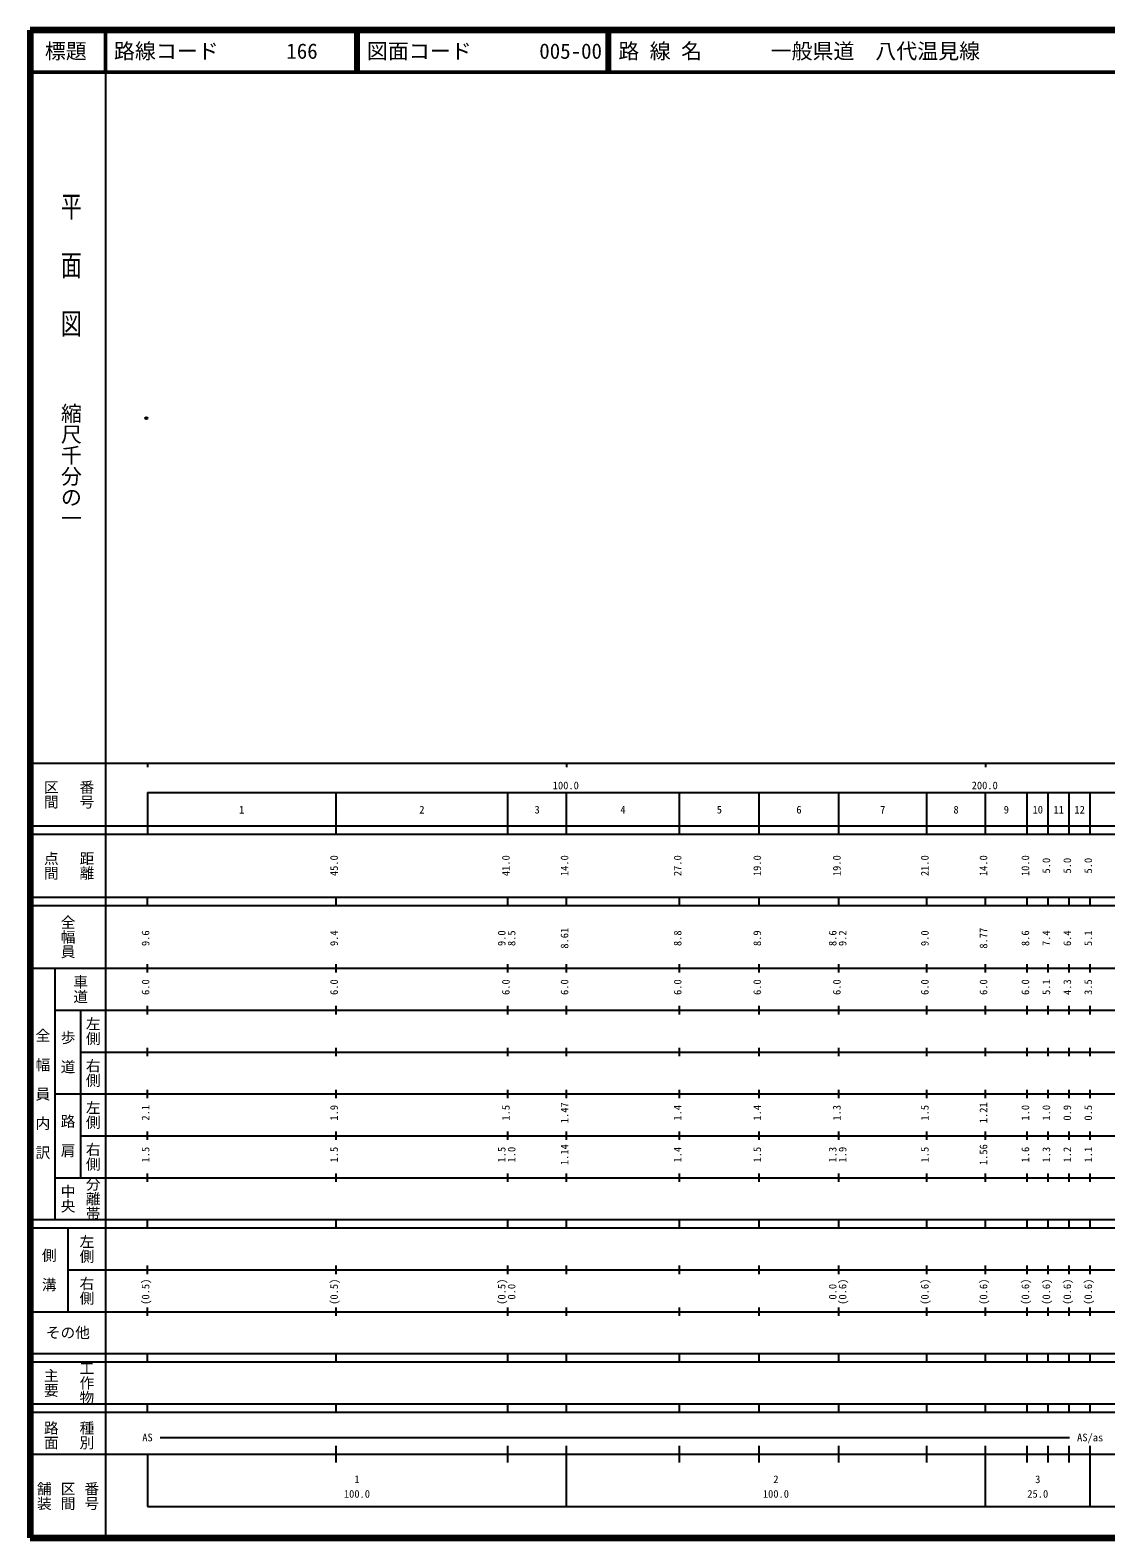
# Model space of a CAD drawing. Units: millimetres on the paper. Extents: x 40 to 680, y 20 to 380.
# Drawn here: x 40 to 296.7, y 20 to 380 of the extents above; entities that cross this region are included whole.
import ezdxf
from ezdxf.enums import TextEntityAlignment as Align

# ---------------------------------------------------------------- set-up
doc = ezdxf.new("R2010")
doc.units = ezdxf.units.MM
doc.header["$PDMODE"] = 32
doc.header["$PDSIZE"] = 0.5
doc.layers.add('M-OTRS', color=6, linetype='Continuous')
doc.layers.add('M-TTL-TXT', color=7, linetype='Continuous')
for name, color, linetype, lineweight in [('M-TTL', 2, 'Continuous', 140), ('M-TTL-BAND', 7, 'Continuous', 25), ('M-TTL-LINE', 7, 'Continuous', 50)]:
    doc.layers.add(name, color=color, linetype=linetype, lineweight=lineweight)
doc.styles.add('@ＭＳ ゴシック', font='')
doc.styles.add('ＭＳ ゴシック', font='')
doc.styles.get('@ＭＳ ゴシック').set_extended_font_data('@MS Gothic')
doc.styles.get('ＭＳ ゴシック').set_extended_font_data('MS Gothic')

msp = doc.modelspace()

# ---------------------------------------------------------------- linework, layer by layer
at = {"layer": 'M-OTRS'}
msp.add_point((67.722, 287.333), dxfattribs=at)
at = {"layer": 'M-TTL'}
for p, q in [((40, 380), (40, 20)), ((680, 380), (40, 380)), ((40, 20), (680, 20))]:
    msp.add_line(p, q, dxfattribs=at)
at = {"layer": 'M-TTL-BAND'}
for p, q in [((58, 370), (58, 20)), ((40, 205), (579, 205)), ((68, 205), (68, 204)), ((168, 205), (168, 204)), ((268, 205), (268, 204)), ((68, 198), (579, 198)), ((68, 198), (68, 188)), ((113, 188), (113, 198)), ((154, 188), (154, 198)), ((168, 188), (168, 198)), ((195, 188), (195, 198)), ((214, 188), (214, 198)), ((233, 188), (233, 198)), ((254, 188), (254, 198)), ((268, 188), (268, 198)), ((278, 188), (278, 198)), ((283, 188), (283, 198)), ((288, 188), (288, 198)), ((293, 188), (293, 198)), ((40, 190), (579, 190)), ((40, 188), (579, 188)), ((40, 173), (579, 173)), ((68, 171), (68, 173)), ((113, 171), (113, 173)), ((154, 171), (154, 173)), ((168, 171), (168, 173)), ((195, 171), (195, 173)), ((214, 171), (214, 173)), ((233, 171), (233, 173)), ((254, 171), (254, 173)), ((268, 171), (268, 173)), ((278, 171), (278, 173)), ((283, 171), (283, 173)), ((288, 171), (288, 173)), ((293, 171), (293, 173)), ((40, 171), (579, 171)), ((40, 156), (579, 156)), ((46, 96), (46, 156)), ((68, 155), (68, 157)), ((113, 155), (113, 157)), ((154, 155), (154, 157)), ((168, 155), (168, 157)), ((195, 155), (195, 157)), ((214, 155), (214, 157)), ((233, 155), (233, 157)), ((254, 155), (254, 157)), ((268, 155), (268, 157)), ((278, 155), (278, 157)), ((283, 155), (283, 157)), ((288, 155), (288, 157)), ((293, 155), (293, 157)), ((46, 146), (579, 146)), ((52, 146), (52, 106)), ((68, 145), (68, 147)), ((113, 145), (113, 147)), ((154, 145), (154, 147)), ((168, 145), (168, 147)), ((195, 145), (195, 147)), ((214, 145), (214, 147)), ((233, 145), (233, 147)), ((254, 145), (254, 147)), ((268, 145), (268, 147)), ((278, 145), (278, 147)), ((283, 145), (283, 147)), ((288, 145), (288, 147)), ((293, 145), (293, 147)), ((68, 135), (68, 137)), ((113, 135), (113, 137)), ((154, 135), (154, 137)), ((168, 135), (168, 137)), ((195, 135), (195, 137)), ((214, 135), (214, 137)), ((233, 135), (233, 137)), ((254, 135), (254, 137)), ((268, 135), (268, 137)), ((278, 135), (278, 137)), ((283, 135), (283, 137)), ((288, 135), (288, 137)), ((293, 135), (293, 137)), ((52, 136), (579, 136)), ((46, 126), (579, 126)), ((68, 125), (68, 127)), ((113, 125), (113, 127)), ((154, 125), (154, 127)), ((168, 125), (168, 127)), ((195, 125), (195, 127)), ((214, 125), (214, 127)), ((233, 125), (233, 127)), ((254, 125), (254, 127)), ((268, 125), (268, 127)), ((278, 125), (278, 127)), ((283, 125), (283, 127)), ((288, 125), (288, 127)), ((293, 125), (293, 127)), ((52, 116), (579, 116)), ((68, 115), (68, 117)), ((113, 115), (113, 117)), ((154, 115), (154, 117)), ((168, 115), (168, 117)), ((195, 115), (195, 117)), ((214, 115), (214, 117)), ((233, 115), (233, 117)), ((254, 115), (254, 117)), ((268, 115), (268, 117)), ((278, 115), (278, 117)), ((283, 115), (283, 117)), ((288, 115), (288, 117)), ((293, 115), (293, 117)), ((46, 106), (579, 106)), ((68, 105), (68, 107)), ((113, 105), (113, 107)), ((154, 105), (154, 107)), ((168, 105), (168, 107)), ((195, 105), (195, 107)), ((214, 105), (214, 107)), ((233, 105), (233, 107)), ((254, 105), (254, 107)), ((268, 105), (268, 107)), ((278, 105), (278, 107)), ((283, 105), (283, 107)), ((288, 105), (288, 107)), ((293, 105), (293, 107)), ((40, 96), (579, 96)), ((40, 94), (579, 94)), ((49, 94), (49, 74)), ((68, 94), (68, 96)), ((113, 94), (113, 96)), ((154, 94), (154, 96)), ((168, 94), (168, 96)), ((195, 94), (195, 96)), ((214, 94), (214, 96)), ((233, 94), (233, 96)), ((254, 94), (254, 96)), ((268, 94), (268, 96)), ((278, 94), (278, 96)), ((283, 94), (283, 96)), ((288, 94), (288, 96)), ((293, 94), (293, 96)), ((49, 84), (579, 84)), ((68, 83), (68, 85)), ((113, 83), (113, 85)), ((154, 83), (154, 85)), ((168, 83), (168, 85)), ((195, 83), (195, 85)), ((214, 83), (214, 85)), ((233, 83), (233, 85)), ((254, 83), (254, 85)), ((268, 83), (268, 85)), ((278, 83), (278, 85)), ((283, 83), (283, 85)), ((288, 83), (288, 85)), ((293, 83), (293, 85)), ((40, 74), (579, 74)), ((68, 73), (68, 75)), ((113, 73), (113, 75)), ((154, 73), (154, 75)), ((168, 73), (168, 75)), ((195, 73), (195, 75)), ((214, 73), (214, 75)), ((233, 73), (233, 75)), ((254, 73), (254, 75)), ((268, 73), (268, 75)), ((278, 73), (278, 75)), ((283, 73), (283, 75)), ((288, 73), (288, 75)), ((293, 73), (293, 75)), ((40, 64), (579, 64)), ((40, 62), (579, 62)), ((68, 62), (68, 64)), ((113, 62), (113, 64)), ((154, 62), (154, 64)), ((168, 62), (168, 64)), ((195, 62), (195, 64)), ((214, 62), (214, 64)), ((233, 62), (233, 64)), ((254, 62), (254, 64)), ((268, 62), (268, 64)), ((278, 62), (278, 64)), ((283, 62), (283, 64)), ((288, 62), (288, 64)), ((293, 62), (293, 64)), ((40, 52), (579, 52)), ((68, 50), (68, 52)), ((113, 50), (113, 52)), ((154, 50), (154, 52)), ((168, 50), (168, 52)), ((195, 50), (195, 52)), ((214, 50), (214, 52)), ((233, 50), (233, 52)), ((254, 50), (254, 52)), ((268, 50), (268, 52)), ((278, 50), (278, 52)), ((283, 50), (283, 52)), ((288, 50), (288, 52)), ((293, 50), (293, 52)), ((40, 50), (579, 50)), ((71, 44), (288.104, 44)), ((40, 40), (579, 40)), ((68, 40), (68, 27.5)), ((113, 38), (113, 42)), ((154, 38), (154, 42)), ((168, 27.5), (168, 42)), ((195, 38), (195, 42)), ((214, 38), (214, 42)), ((233, 38), (233, 42)), ((254, 38), (254, 42)), ((268, 27.5), (268, 42)), ((278, 38), (278, 42)), ((283, 38), (283, 42)), ((288, 38), (288, 42)), ((293, 27.5), (293, 42)), ((68, 27.5), (579, 27.5))]:
    msp.add_line(p, q, dxfattribs=at)
at = {"layer": 'M-TTL-LINE'}
for p, q in [((58, 380), (58, 370)), ((117.75, 380), (117.75, 370)), ((118.25, 380), (118.25, 370)), ((177.75, 380), (177.75, 370)), ((178.25, 380), (178.25, 370)), ((40, 370), (680, 370))]:
    msp.add_line(p, q, dxfattribs=at)

# ---------------------------------------------------------------- texts
at = {"layer": 'M-TTL-BAND', "style": '@ＭＳ ゴシック', "width": 1.4}
msp.add_text('平  面  図', height=3.666, rotation=270, dxfattribs=at).set_placement((49.777, 306.475), align=Align.MIDDLE_RIGHT)
at = {"layer": 'M-TTL-BAND', "style": '@ＭＳ ゴシック'}
msp.add_text('縮尺千分の一', height=3.666, rotation=270, dxfattribs=at).set_placement((49.777, 261.03), align=Align.MIDDLE_RIGHT)
for s, p in [('区間', (45, 197.5)), ('番号', (53.5, 197.5)), ('点間', (45, 180.5)), ('距離', (53.5, 180.5)), ('全幅員', (49, 163.5)), ('車道', (52, 151)), ('左側', (55, 141)), ('全\u3000幅\u3000員\u3000内\u3000訳', (43, 126)), ('歩\u3000道', (49, 136)), ('右側', (55, 131)), ('左側', (55, 121)), ('路\u3000肩', (49, 116)), ('右側', (55, 111)), ('分離帯', (55, 101)), ('中央', (49, 101)), ('左側', (53.5, 89)), ('側\u3000溝', (44.5, 84)), ('右側', (53.5, 79)), ('工作物', (53.5, 57)), ('主要', (45, 57)), ('路面', (45, 44.5)), ('種別', (53.5, 44.5)), ('舗装', (43.333, 30)), ('区間', (49, 30)), ('番号', (54.667, 30))]:
    msp.add_text(s, height=2.566, rotation=270, dxfattribs=at).set_placement(p, align=Align.MIDDLE_CENTER)
at = {"layer": 'M-TTL-BAND', "style": 'ＭＳ ゴシック'}
for s, p in [('100.0', (167.844, 198.195)), ('200.0', (267.844, 198.195)), ('1', (90.5, 192.405)), ('2', (133.5, 192.405)), ('3', (161, 192.405)), ('4', (181.5, 192.405)), ('5', (204.5, 192.405)), ('6', (223.5, 192.405)), ('7', (243.5, 192.405)), ('8', (261, 192.405)), ('9', (273, 192.405)), ('10', (280.5, 192.405)), ('11', (285.5, 192.405)), ('12', (290.5, 192.405)), ('AS', (68, 42.5)), ('AS/as', (293, 42.5)), ('1', (118, 32.523)), ('2', (218, 32.523)), ('3', (280.5, 32.523)), ('100.0', (118, 29.033)), ('100.0', (218, 29.033)), ('25.0', (280.5, 29.033))]:
    msp.add_text(s, height=1.833, dxfattribs=at).set_placement(p, align=Align.BOTTOM_CENTER)
for s, p in [('45.0', (114, 180.5)), ('41.0', (155, 180.5)), ('14.0', (169, 180.5)), ('27.0', (196, 180.5)), ('19.0', (215, 180.5)), ('19.0', (234, 180.5)), ('21.0', (255, 180.5)), ('14.0', (269, 180.5)), ('10.0', (279, 180.5)), ('5.0', (284, 180.5)), ('5.0', (289, 180.5)), ('5.0', (294, 180.5)), ('9.6', (69, 163.174)), ('9.4', (114, 163.174)), ('9.0', (154, 163.174)), ('8.5', (156.37, 163.174)), ('8.61', (169, 163.174)), ('8.8', (196, 163.174)), ('8.9', (215, 163.174)), ('8.6', (233, 163.174)), ('9.2', (235.37, 163.174)), ('9.0', (255, 163.174)), ('8.77', (269, 163.174)), ('8.6', (279, 163.174)), ('7.4', (284, 163.174)), ('6.4', (289, 163.174)), ('5.1', (294, 163.174)), ('6.0', (69, 151.5)), ('6.0', (114, 151.5)), ('6.0', (155, 151.5)), ('6.0', (169, 151.5)), ('6.0', (196, 151.5)), ('6.0', (215, 151.5)), ('6.0', (234, 151.5)), ('6.0', (255, 151.5)), ('6.0', (269, 151.5)), ('6.0', (279, 151.5)), ('5.1', (284, 151.5)), ('4.3', (289, 151.5)), ('3.5', (294, 151.5)), ('2.1', (69, 121.5)), ('1.9', (114, 121.5)), ('1.5', (155, 121.5)), ('1.47', (169, 121.5)), ('1.4', (196, 121.5)), ('1.4', (215, 121.5)), ('1.3', (234, 121.5)), ('1.5', (255, 121.5)), ('1.21', (269, 121.5)), ('1.0', (279, 121.5)), ('1.0', (284, 121.5)), ('0.9', (289, 121.5)), ('0.5', (294, 121.5)), ('1.5', (69, 111.5)), ('1.5', (114, 111.5)), ('1.5', (154, 111.5)), ('1.0', (156.37, 111.5)), ('1.14', (169, 111.5)), ('1.4', (196, 111.5)), ('1.5', (215, 111.5)), ('1.3', (233, 111.5)), ('1.9', (235.37, 111.5)), ('1.5', (255, 111.5)), ('1.56', (269, 111.5)), ('1.6', (279, 111.5)), ('1.3', (284, 111.5)), ('1.2', (289, 111.5)), ('1.1', (294, 111.5)), ('(0.5)', (69, 78.764)), ('(0.5)', (114, 78.764)), ('(0.5)', (154, 78.764)), ('0.0', (156.37, 78.764)), ('0.0', (233, 78.764)), ('(0.6)', (235.37, 78.764)), ('(0.6)', (255, 78.764)), ('(0.6)', (269, 78.764)), ('(0.6)', (279, 78.764)), ('(0.6)', (284, 78.764)), ('(0.6)', (289, 78.764)), ('(0.6)', (294, 78.764))]:
    msp.add_text(s, height=1.833, rotation=90, dxfattribs=at).set_placement(p, align=Align.BOTTOM_CENTER)
msp.add_text('その他', height=2.566, dxfattribs=at).set_placement((49, 69), align=Align.MIDDLE_CENTER)
at = {"layer": 'M-TTL-TXT', "style": 'ＭＳ ゴシック'}
msp.add_text('標題', height=3.666, dxfattribs=at).set_placement((48.5, 375), align=Align.MIDDLE_CENTER)
for s, p in [('路線コード', (60, 375)), ('166', (101.142, 375)), ('図面コード', (120.38, 375)), ('005-00', (161.521, 375)), ('路 線 名', (180.38, 375)), ('一般県道\u3000八代温見線', (216.734, 375))]:
    msp.add_text(s, height=3.666, dxfattribs=at).set_placement(p, align=Align.MIDDLE_LEFT)

doc.saveas('drawing.dxf')
